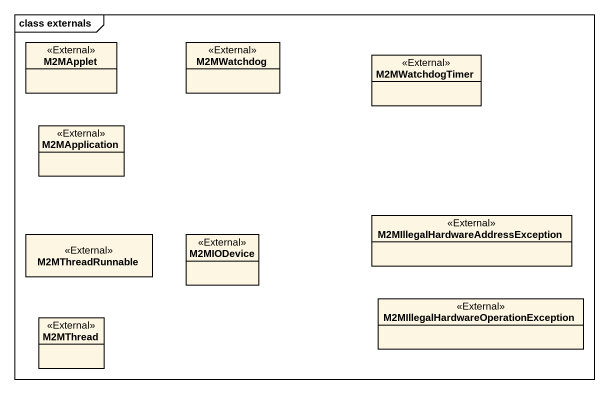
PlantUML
@startuml
mainframe class externals
hide circle
hide empty members
class M2MApplet <<External>>
interface M2MWatchdog <<External>>
class M2MWatchdogTimer <<External>>
class M2MApplication <<External>>
interface M2MThreadRunnable <<External>>
class M2MIODevice <<External>>
class "M2MIllegalHardwareAddressException" as M2MIllegalHardwareAddressExc <<External>>
class M2MThread <<External>>
class "M2MIllegalHardwareOperationException" as M2MIllegalHardwareOperationE <<External>>
@enduml
